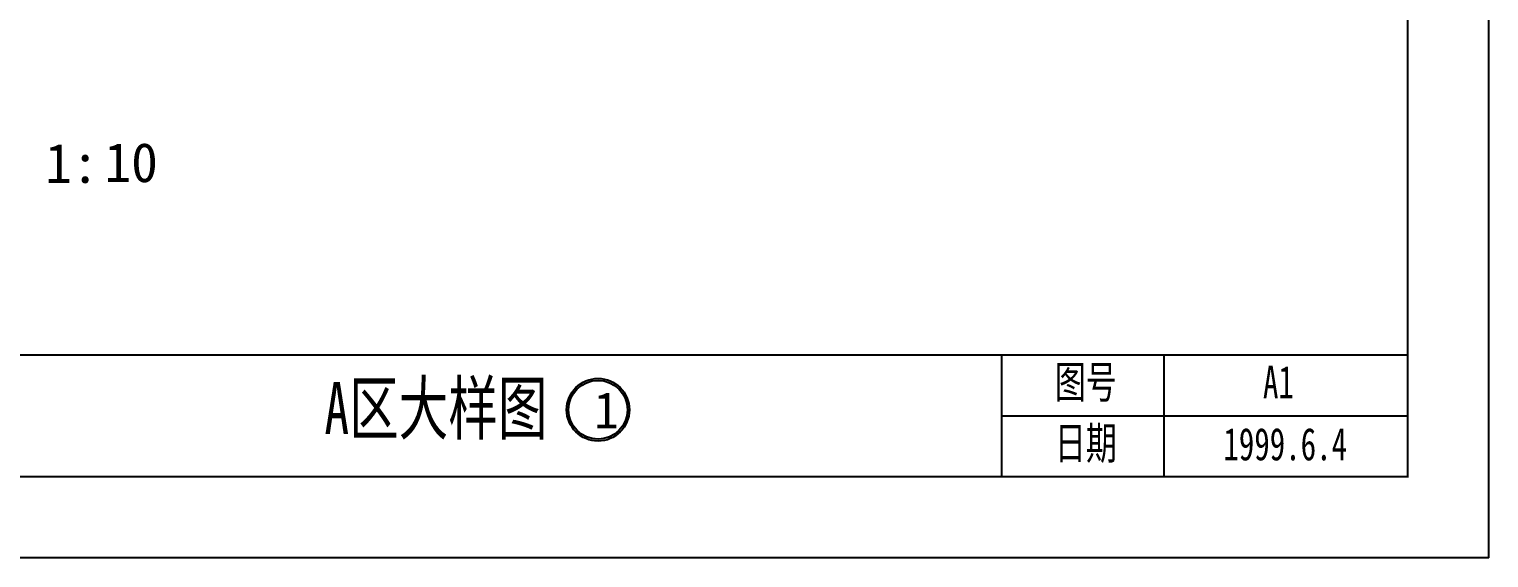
# Model space of a CAD drawing. Extents: x -45948 to -32738, y 12741 to 19047.
# Drawn here: x -41129 to -39330, y 16129 to 16781 of the extents above; entities that cross this region are included whole.
import ezdxf

# ---------------------------------------------------------------- set-up
doc = ezdxf.new("R2010")
doc.units = 0
doc.layers.add('TEXT', color=41, linetype='CONTINUOUS')
doc.layers.add('TK', color=1, linetype='CONTINUOUS')
doc.styles.add('STYLE1', font='simsun.ttf', dxfattribs={"width": 0.7})

msp = doc.modelspace()

# ---------------------------------------------------------------- hatches: boundary and pattern name
at = {"layer": 'TK', "linetype": 'CONTINUOUS'}
h = msp.add_hatch(color=256, dxfattribs=at)
edge = h.paths.add_edge_path(flags=16)
edge.add_arc((-40427.85439, 16311.67329), 36.24655, 0, 360)
edge = h.paths.add_edge_path()
edge.add_arc((-40427.85439, 16311.67329), 38.64655, 0, 360)

# ---------------------------------------------------------------- linework, layer by layer
for p, q in [((-39329.99957, 16129.13136), (-39329.99957, 19046.90703)), ((-39429.99957, 16229.13136), (-39429.99957, 18979.13136)), ((-39929.99957, 16229.13136), (-39929.99957, 16379.13136)), ((-39729.99957, 16229.13136), (-39729.99957, 16379.13136)), ((-39929.99957, 16304.13136), (-39429.99957, 16304.13136)), ((-39429.99957, 16229.13136), (-43279.99957, 16229.13136)), ((-39329.99957, 16129.13136), (-43529.99957, 16129.13136))]:
    msp.add_line(p, q, dxfattribs=at)
at = {"layer": 'TK', "linetype": 'CONTINUOUS', "const_width": 2.5}
for points in [[(-43279.99957, 18979.13136), (-43279.99957, 16229.13136), (-39429.99957, 16229.13136), (-39429.99957, 18979.13136), (-43279.99957, 18979.13136)], [(-43279.99957, 16379.13136), (-39429.99957, 16379.13136)]]:
    msp.add_lwpolyline(points, dxfattribs=at)
at = {"layer": 'TK', "linetype": 'CONTINUOUS'}
for radius in [38.64655, 36.24655]:
    msp.add_circle((-40427.85439, 16311.67329), radius, dxfattribs=at)

# ---------------------------------------------------------------- texts
at = {"layer": 'TEXT', "linetype": 'CONTINUOUS'}
for s, p in [('10', (-41036.13264, 16592.40365)), ('1:', (-41109.31359, 16591.41611))]:
    msp.add_text(s, height=48.388602, dxfattribs=at).set_placement(p)
at = {"layer": 'TK', "linetype": 'CONTINUOUS', "style": 'STYLE1', "width": 0.7}
for s, height, p in [('A区大样图', 64, (-40765.06403, 16281.73008)), ('图号', 40, (-39864.78844, 16325.89467)), ('日期', 40, (-39864.78844, 16250.63043))]:
    msp.add_text(s, height=height, dxfattribs=at).set_placement(p)
at = {"layer": 'TK', "linetype": 'CONTINUOUS', "width": 0.7}
for s, p in [('A1', (-39608.32006, 16325.89467)), ('1999.6.4', (-39657.1048, 16249.34197))]:
    msp.add_text(s, height=40, dxfattribs=at).set_placement(p)
at = {"layer": 'TK', "linetype": 'CONTINUOUS'}
msp.add_text('1', height=44.85859, dxfattribs=at).set_placement((-40432.79205, 16288.63614))

doc.saveas('drawing.dxf')
